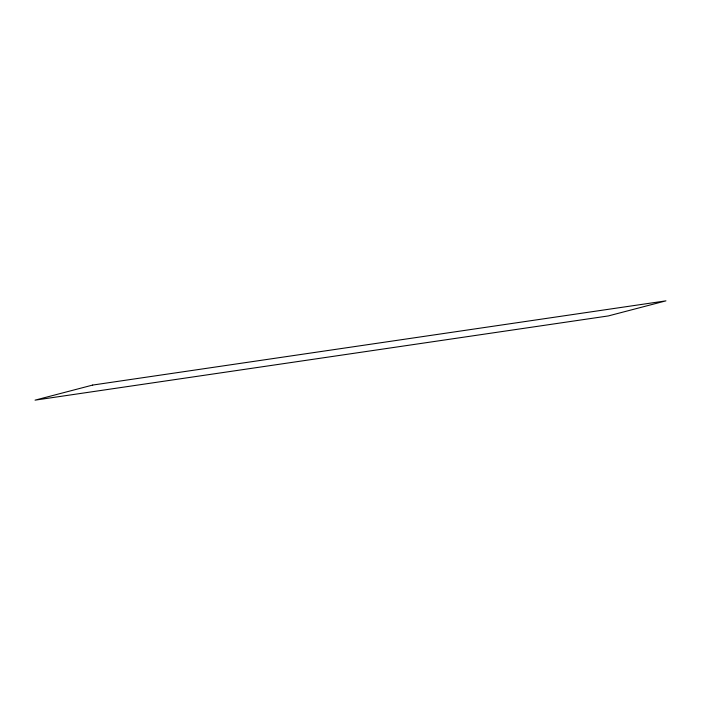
<?xml version="1.0" encoding="UTF-8"?>
<svg xmlns="http://www.w3.org/2000/svg" width="701" height="701" viewBox="0 0 701 701"><rect width="100%" height="100%" fill="white"/><g stroke="black" fill="none" stroke-linecap="round" stroke-linejoin="round"><path stroke-width="1.05" d="M92.672 385.068L35.05 400.148L608.328 315.932L665.95 300.852L92.672 385.068"/></g></svg>
